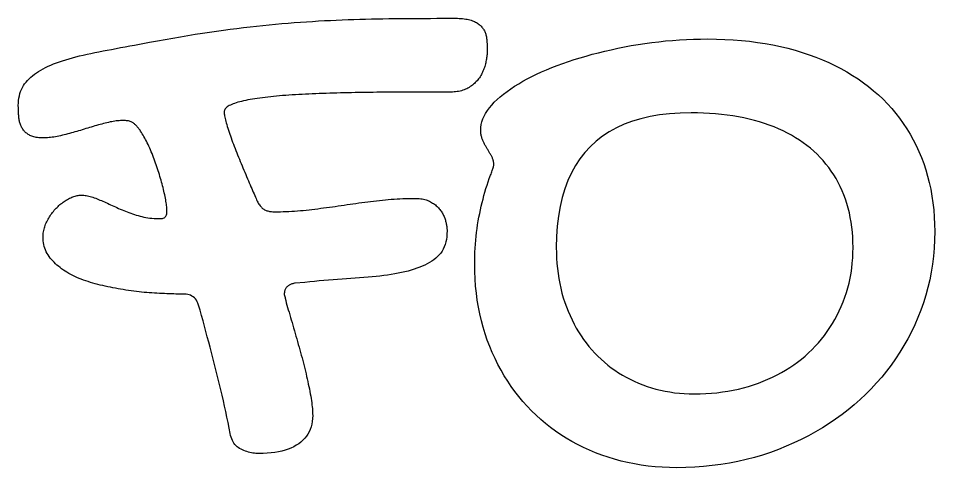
# Model space of a CAD drawing. Header units: millimetres. Extents: x 0 to 54.3, y 0.2 to 27.6.
# Drawn here: x 37.967 to 41.986, y 8.675 to 10.648 of the extents above; entities that cross this region are included whole.
import ezdxf

# ---------------------------------------------------------------- set-up
doc = ezdxf.new("R2010")
doc.units = ezdxf.units.MM

msp = doc.modelspace()

# ---------------------------------------------------------------- linework, layer by layer
for points in [[(38.4264, 10.1988), (38.4207, 10.1988), (38.4148, 10.1985), (38.4088, 10.1981), (38.4026, 10.1976), (38.3963, 10.1968), (38.3899, 10.1959), (38.3833, 10.1949), (38.3765, 10.1937), (38.3696, 10.1923), (38.3626, 10.1908), (38.3554, 10.1891), (38.348, 10.1873), (38.3406, 10.1853), (38.3331, 10.1833), (38.3256, 10.1813), (38.318, 10.1792), (38.3103, 10.177), (38.3026, 10.1748), (38.2949, 10.1726), (38.2871, 10.1703), (38.2793, 10.1679), (38.2714, 10.1655), (38.2634, 10.1631), (38.2555, 10.1606), (38.2475, 10.1581), (38.2395, 10.1556), (38.2315, 10.1532), (38.2235, 10.1509), (38.2155, 10.1486), (38.2076, 10.1463), (38.1997, 10.1441), (38.1918, 10.142), (38.1838, 10.1399), (38.176, 10.1378), (38.1681, 10.1358), (38.1602, 10.1339), (38.1524, 10.132), (38.1447, 10.1303), (38.1372, 10.1288), (38.1298, 10.1274), (38.1226, 10.1262), (38.1155, 10.1252), (38.1085, 10.1243), (38.1016, 10.1236), (38.0949, 10.123), (38.0884, 10.1226), (38.0819, 10.1224), (38.0756, 10.1223), (38.0692, 10.1224), (38.063, 10.1226), (38.0571, 10.1231), (38.0514, 10.1238), (38.0459, 10.1246), (38.0407, 10.1256), (38.0357, 10.1268), (38.0309, 10.1282), (38.0264, 10.1298), (38.0221, 10.1316), (38.018, 10.1335), (38.0142, 10.1356), (38.0106, 10.1379), (38.0071, 10.1403), (38.0038, 10.1428), (38.0006, 10.1454), (37.9977, 10.1482), (37.9948, 10.151), (37.9922, 10.1539), (37.9897, 10.157), (37.9873, 10.1602), (37.9851, 10.1635), (37.9831, 10.1668), (37.9813, 10.1704), (37.9795, 10.1739), (37.9779, 10.1776), (37.9765, 10.1813), (37.9751, 10.185), (37.9739, 10.1888), (37.9728, 10.1926), (37.9718, 10.1965), (37.971, 10.2004), (37.9702, 10.2044), (37.9696, 10.2084), (37.9692, 10.2125), (37.9688, 10.2166), (37.9685, 10.2208), (37.9682, 10.2249), (37.968, 10.229), (37.9678, 10.2331), (37.9676, 10.2371), (37.9675, 10.2411), (37.9673, 10.2451), (37.9672, 10.2491), (37.9671, 10.253), (37.9671, 10.257), (37.967, 10.2608), (37.967, 10.2647), (37.9673, 10.2758), (37.9681, 10.2866), (37.9695, 10.297), (37.9715, 10.3071), (37.974, 10.3168), (37.977, 10.3261), (37.9806, 10.3352), (37.9848, 10.3439), (37.9895, 10.3522), (37.9948, 10.3602), (38.0007, 10.3678), (38.0071, 10.3751), (38.014, 10.3821), (38.0214, 10.389), (38.0293, 10.3956), (38.0376, 10.4021), (38.0465, 10.4084), (38.0558, 10.4145), (38.0656, 10.4204), (38.0759, 10.4262), (38.0867, 10.4317), (38.098, 10.4371), (38.1097, 10.4422), (38.1219, 10.4472), (38.1346, 10.4521), (38.1477, 10.4568), (38.1613, 10.4614), (38.1752, 10.4658), (38.1896, 10.4702), (38.2045, 10.4744), (38.2198, 10.4785), (38.2355, 10.4824), (38.2516, 10.4863), (38.2682, 10.49), (38.2852, 10.4936), (38.3026, 10.4971), (38.3205, 10.5005), (38.3387, 10.504), (38.3573, 10.5076), (38.3763, 10.5112), (38.3957, 10.5149), (38.4155, 10.5187), (38.4356, 10.5225), (38.4562, 10.5264), (38.4771, 10.5303), (38.4984, 10.5343), (38.5201, 10.5384), (38.5421, 10.5425), (38.5769, 10.5489), (38.6111, 10.555), (38.6449, 10.561), (38.6781, 10.5666), (38.7109, 10.572), (38.7431, 10.5772), (38.7748, 10.5821), (38.806, 10.5868), (38.8367, 10.5912), (38.8669, 10.5954), (38.8966, 10.5993), (38.9258, 10.603), (38.9546, 10.6065), (38.9832, 10.6098), (39.0116, 10.613), (39.0398, 10.616), (39.0677, 10.6188), (39.0954, 10.6215), (39.1229, 10.624), (39.1502, 10.6264), (39.1772, 10.6286), (39.204, 10.6306), (39.2306, 10.6325), (39.257, 10.6342), (39.2832, 10.6358), (39.3093, 10.6372), (39.3354, 10.6386), (39.3614, 10.6398), (39.3872, 10.6409), (39.413, 10.642), (39.4387, 10.6429), (39.4643, 10.6437), (39.4899, 10.6444), (39.5153, 10.6449), (39.5406, 10.6454), (39.5659, 10.6457), (39.5912, 10.646), (39.6168, 10.6463), (39.6426, 10.6465), (39.6686, 10.6467), (39.6948, 10.6469), (39.7213, 10.6471), (39.7479, 10.6472), (39.7748, 10.6473), (39.8019, 10.6474), (39.8293, 10.6475), (39.8568, 10.6475), (39.8846, 10.6475), (39.8928, 10.6474), (39.9007, 10.6472), (39.9082, 10.6467), (39.9155, 10.6461), (39.9225, 10.6454), (39.9291, 10.6444), (39.9355, 10.6433), (39.9416, 10.642), (39.9474, 10.6405), (39.9529, 10.6389), (39.9581, 10.6371), (39.963, 10.6351), (39.9676, 10.6329), (39.972, 10.6307), (39.9763, 10.6284), (39.9803, 10.626), (39.9841, 10.6234), (39.9877, 10.6208), (39.9911, 10.6181), (39.9942, 10.6153), (39.9972, 10.6124), (39.9999, 10.6093), (40.0025, 10.6062), (40.0048, 10.603), (40.007, 10.5997), (40.009, 10.5963), (40.0108, 10.5929), (40.0125, 10.5894), (40.0141, 10.5858), (40.0155, 10.5821), (40.0168, 10.5783), (40.0179, 10.5745), (40.0188, 10.5706), (40.0196, 10.5667), (40.0203, 10.5626), (40.0208, 10.5585), (40.0213, 10.5543), (40.0217, 10.5502), (40.022, 10.546), (40.0223, 10.5419), (40.0226, 10.5377), (40.0228, 10.5336), (40.023, 10.5294), (40.0232, 10.5253), (40.0233, 10.5211), (40.0234, 10.517), (40.0235, 10.5128), (40.0235, 10.5086), (40.0234, 10.5039), (40.0233, 10.499), (40.023, 10.4941), (40.0226, 10.4892), (40.0221, 10.4841), (40.0215, 10.479), (40.0208, 10.4739), (40.0199, 10.4687), (40.019, 10.4634), (40.0179, 10.4581), (40.0168, 10.4527), (40.0155, 10.4472), (40.0141, 10.4418), (40.0125, 10.4364), (40.0108, 10.4311), (40.009, 10.4259), (40.007, 10.4207), (40.0048, 10.4156), (40.0025, 10.4106), (40.0001, 10.4057), (39.9975, 10.4008), (39.9947, 10.396), (39.9918, 10.3913), (39.9888, 10.3867), (39.9856, 10.3822), (39.9822, 10.3778), (39.9787, 10.3735), (39.9749, 10.3694), (39.971, 10.3654), (39.967, 10.3615), (39.9627, 10.3578), (39.9583, 10.3542), (39.9537, 10.3508), (39.949, 10.3475), (39.944, 10.3443), (39.9389, 10.3413), (39.9336, 10.3384), (39.9282, 10.3358), (39.9225, 10.3335), (39.9167, 10.3314), (39.9106, 10.3295), (39.9044, 10.3279), (39.898, 10.3266), (39.8915, 10.3255), (39.8847, 10.3246), (39.8777, 10.324), (39.8706, 10.3236), (39.8633, 10.3235), (39.7208, 10.3235), (39.7065, 10.3235), (39.692, 10.3235), (39.6774, 10.3234), (39.6627, 10.3234), (39.6477, 10.3233), (39.6327, 10.3233), (39.6175, 10.3232), (39.6021, 10.3231), (39.5866, 10.323), (39.571, 10.3229), (39.5552, 10.3227), (39.5392, 10.3226), (39.5232, 10.3224), (39.5072, 10.3222), (39.4912, 10.322), (39.4753, 10.3218), (39.4594, 10.3215), (39.4435, 10.3212), (39.4276, 10.3209), (39.4118, 10.3206), (39.396, 10.3202), (39.3802, 10.3199), (39.3644, 10.3195), (39.3487, 10.319), (39.333, 10.3186), (39.3175, 10.3181), (39.302, 10.3175), (39.2867, 10.3169), (39.2714, 10.3163), (39.2563, 10.3157), (39.2413, 10.315), (39.2264, 10.3143), (39.2116, 10.3135), (39.197, 10.3127), (39.1824, 10.3119), (39.168, 10.311), (39.1537, 10.3101), (39.1397, 10.3091), (39.126, 10.3081), (39.1126, 10.307), (39.0994, 10.3058), (39.0865, 10.3046), (39.0739, 10.3033), (39.0615, 10.3019), (39.0495, 10.3005), (39.0376, 10.299), (39.0261, 10.2975), (39.0148, 10.2959), (39.0039, 10.2942), (38.9934, 10.2925), (38.9832, 10.2907), (38.9734, 10.2889), (38.964, 10.2869), (38.955, 10.285), (38.9463, 10.2829), (38.9381, 10.2808), (38.9302, 10.2787), (38.9227, 10.2765), (38.9156, 10.2742), (38.9089, 10.2718), (38.9026, 10.2694), (38.8969, 10.2669), (38.8918, 10.2643), (38.8871, 10.2616), (38.8831, 10.2587), (38.8795, 10.2558), (38.8765, 10.2528), (38.8741, 10.2497), (38.8722, 10.2465), (38.8708, 10.2432), (38.87, 10.2397), (38.8697, 10.2362), (38.8698, 10.2325), (38.8702, 10.2283), (38.8707, 10.2238), (38.8715, 10.2188), (38.8725, 10.2135), (38.8737, 10.2077), (38.8752, 10.2016), (38.8769, 10.1951), (38.8787, 10.1882), (38.8809, 10.1808), (38.8832, 10.1731), (38.8858, 10.165), (38.8885, 10.1566), (38.8913, 10.1482), (38.8942, 10.1396), (38.8972, 10.1309), (38.9003, 10.1221), (38.9036, 10.1132), (38.9069, 10.1041), (38.9103, 10.095), (38.9138, 10.0857), (38.9174, 10.0764), (38.9211, 10.0669), (38.9249, 10.0573), (38.9288, 10.0477), (38.9327, 10.038), (38.9366, 10.0285), (38.9405, 10.0189), (38.9444, 10.0094), (38.9483, 9.9999), (38.9522, 9.9904), (38.9562, 9.9809), (38.9601, 9.9715), (38.9641, 9.9621), (38.9681, 9.9527), (38.9721, 9.9433), (38.9761, 9.9341), (38.9799, 9.9252), (38.9836, 9.9165), (38.9872, 9.908), (38.9908, 9.8998), (38.9941, 9.8919), (38.9974, 9.8843), (39.0006, 9.8769), (39.0037, 9.8697), (39.0066, 9.8628), (39.0094, 9.8562), (39.0122, 9.8499), (39.0146, 9.845), (39.017, 9.8403), (39.0195, 9.8359), (39.0221, 9.8319), (39.0247, 9.828), (39.0273, 9.8245), (39.03, 9.8212), (39.0327, 9.8182), (39.0355, 9.8155), (39.0384, 9.813), (39.0413, 9.8108), (39.0442, 9.8089), (39.0473, 9.8072), (39.0505, 9.8056), (39.0539, 9.8042), (39.0575, 9.803), (39.0612, 9.8019), (39.0651, 9.8009), (39.0692, 9.8001), (39.0735, 9.7994), (39.0779, 9.7989), (39.0826, 9.7985), (39.0873, 9.7983), (39.0923, 9.7982), (39.1045, 9.7983), (39.1167, 9.7985), (39.129, 9.7988), (39.1414, 9.7992), (39.1537, 9.7998), (39.1662, 9.8004), (39.1787, 9.8013), (39.1912, 9.8022), (39.2038, 9.8032), (39.2164, 9.8044), (39.2291, 9.8057), (39.2419, 9.8071), (39.2546, 9.8086), (39.2674, 9.8102), (39.2802, 9.8117), (39.293, 9.8134), (39.3058, 9.815), (39.3186, 9.8167), (39.3315, 9.8184), (39.3443, 9.8202), (39.3572, 9.822), (39.3701, 9.8238), (39.383, 9.8257), (39.3959, 9.8276), (39.4088, 9.8295), (39.4217, 9.8314), (39.4346, 9.8332), (39.4475, 9.835), (39.4604, 9.8368), (39.4733, 9.8385), (39.4862, 9.8402), (39.4991, 9.8418), (39.5121, 9.8435), (39.525, 9.845), (39.5379, 9.8466), (39.5508, 9.8481), (39.5637, 9.8495), (39.5766, 9.8508), (39.5894, 9.852), (39.6023, 9.853), (39.6152, 9.854), (39.628, 9.8548), (39.6408, 9.8554), (39.6537, 9.856), (39.6665, 9.8564), (39.6792, 9.8567), (39.692, 9.8569), (39.7048, 9.857), (39.7118, 9.8569), (39.7186, 9.8566), (39.7252, 9.856), (39.7316, 9.8553), (39.7378, 9.8544), (39.7437, 9.8532), (39.7495, 9.8518), (39.755, 9.8503), (39.7604, 9.8485), (39.7655, 9.8465), (39.7704, 9.8443), (39.7751, 9.8418), (39.7796, 9.8393), (39.784, 9.8366), (39.7882, 9.8338), (39.7922, 9.831), (39.7961, 9.828), (39.7998, 9.8249), (39.8034, 9.8218), (39.8068, 9.8185), (39.81, 9.8151), (39.8131, 9.8117), (39.816, 9.8081), (39.8187, 9.8045), (39.8213, 9.8007), (39.8238, 9.797), (39.8261, 9.7932), (39.8283, 9.7893), (39.8304, 9.7854), (39.8323, 9.7815), (39.8341, 9.7776), (39.8358, 9.7736), (39.8373, 9.7696), (39.8387, 9.7655), (39.8399, 9.7614), (39.841, 9.7573), (39.842, 9.7532), (39.8429, 9.7492), (39.8437, 9.7453), (39.8445, 9.7414), (39.8451, 9.7377), (39.8457, 9.7341), (39.8462, 9.7306), (39.8465, 9.7272), (39.8468, 9.7239), (39.8471, 9.7207), (39.8472, 9.7176), (39.8472, 9.7145), (39.8469, 9.7015), (39.8458, 9.6889), (39.8441, 9.677), (39.8417, 9.6656), (39.8386, 9.6547), (39.8348, 9.6444), (39.8303, 9.6347), (39.8251, 9.6255), (39.8192, 9.6169), (39.8126, 9.6088), (39.8053, 9.6013), (39.7974, 9.5944), (39.7888, 9.5878), (39.7798, 9.5816), (39.7702, 9.5756), (39.7602, 9.5699), (39.7497, 9.5645), (39.7386, 9.5594), (39.7271, 9.5546), (39.7151, 9.55), (39.7026, 9.5458), (39.6896, 9.5418), (39.6761, 9.5381), (39.6621, 9.5347), (39.6476, 9.5315), (39.6328, 9.5285), (39.6176, 9.5257), (39.602, 9.523), (39.586, 9.5206), (39.5697, 9.5182), (39.553, 9.5161), (39.5358, 9.5141), (39.5183, 9.5123), (39.5005, 9.5107), (39.4822, 9.5093), (39.4635, 9.508), (39.4446, 9.5068), (39.4255, 9.5055), (39.4062, 9.5041), (39.3867, 9.5027), (39.367, 9.5011), (39.3471, 9.4995), (39.3271, 9.4979), (39.3068, 9.4961), (39.2864, 9.4943), (39.2658, 9.4924), (39.245, 9.4905), (39.2241, 9.4884), (39.1813, 9.4849), (39.1775, 9.4842), (39.1739, 9.4834), (39.1704, 9.4825), (39.1671, 9.4815), (39.1639, 9.4803), (39.1608, 9.4791), (39.158, 9.4777), (39.1552, 9.4761), (39.1526, 9.4745), (39.1502, 9.4727), (39.1479, 9.4708), (39.1457, 9.4688), (39.1437, 9.4667), (39.1419, 9.4645), (39.1403, 9.4622), (39.1388, 9.4597), (39.1375, 9.4572), (39.1364, 9.4546), (39.1354, 9.4519), (39.1346, 9.449), (39.134, 9.4461), (39.1336, 9.4431), (39.1333, 9.44), (39.1332, 9.4368), (39.1333, 9.4359), (39.1333, 9.435), (39.1334, 9.4342), (39.1334, 9.4334), (39.1336, 9.4326), (39.1337, 9.4319), (39.1339, 9.4312), (39.134, 9.4304), (39.1343, 9.4298), (39.1345, 9.4291), (39.1347, 9.4285), (39.135, 9.4279), (39.1353, 9.4273), (39.1356, 9.4266), (39.1358, 9.426), (39.136, 9.4253), (39.1362, 9.4246), (39.1364, 9.4239), (39.1365, 9.4231), (39.1366, 9.4223), (39.1367, 9.4215), (39.1368, 9.4207), (39.1368, 9.4199), (39.1368, 9.419), (39.1395, 9.4091), (39.1423, 9.399), (39.1452, 9.3888), (39.1481, 9.3783), (39.1511, 9.3677), (39.1542, 9.3569), (39.1573, 9.3459), (39.1606, 9.3347), (39.1639, 9.3233), (39.1672, 9.3118), (39.1707, 9.3), (39.1742, 9.2881), (39.1777, 9.2761), (39.1812, 9.2641), (39.1847, 9.2521), (39.1881, 9.2401), (39.1915, 9.2282), (39.1949, 9.2162), (39.1982, 9.2043), (39.2015, 9.1924), (39.2047, 9.1804), (39.208, 9.1685), (39.2111, 9.1567), (39.2143, 9.1448), (39.2173, 9.133), (39.2203, 9.1212), (39.2232, 9.1096), (39.226, 9.0981), (39.2288, 9.0867), (39.2314, 9.0753), (39.234, 9.0641), (39.2364, 9.053), (39.2388, 9.042), (39.2411, 9.031), (39.2433, 9.0202), (39.2454, 9.0095), (39.2474, 8.9989), (39.2492, 8.9887), (39.2509, 8.9789), (39.2523, 8.9693), (39.2536, 8.9601), (39.2548, 8.9511), (39.2557, 8.9426), (39.2565, 8.9343), (39.2571, 8.9263), (39.2575, 8.9187), (39.2578, 8.9114), (39.2579, 8.9044), (39.2575, 8.891), (39.2562, 8.8782), (39.254, 8.8659), (39.2511, 8.8542), (39.2472, 8.843), (39.2425, 8.8323), (39.237, 8.8222), (39.2306, 8.8126), (39.2233, 8.8036), (39.2152, 8.7951), (39.2063, 8.7872), (39.1965, 8.7798), (39.1859, 8.7729), (39.1746, 8.7667), (39.1626, 8.7611), (39.1499, 8.756), (39.1365, 8.7516), (39.1223, 8.7477), (39.1075, 8.7445), (39.092, 8.7418), (39.0758, 8.7397), (39.0588, 8.7382), (39.0412, 8.7373), (39.0229, 8.737), (39.0161, 8.7372), (39.0093, 8.7376), (39.0025, 8.7382), (38.9959, 8.7391), (38.9892, 8.7403), (38.9826, 8.7417), (38.976, 8.7434), (38.9694, 8.7453), (38.9629, 8.7476), (38.9565, 8.75), (38.95, 8.7527), (38.9436, 8.7557), (38.9374, 8.7591), (38.9317, 8.7628), (38.9263, 8.767), (38.9214, 8.7717), (38.9168, 8.7767), (38.9127, 8.7822), (38.909, 8.7881), (38.9056, 8.7945), (38.9027, 8.8013), (38.9002, 8.8085), (38.8981, 8.8162), (38.8964, 8.8243), (38.8916, 8.8486), (38.8867, 8.8728), (38.8818, 8.8969), (38.8767, 8.9209), (38.8715, 8.9449), (38.8662, 8.9687), (38.8608, 8.9925), (38.8553, 9.0162), (38.8497, 9.0398), (38.844, 9.0633), (38.8382, 9.0867), (38.8323, 9.1101), (38.8264, 9.1333), (38.8204, 9.1566), (38.8143, 9.1799), (38.8082, 9.2031), (38.802, 9.2264), (38.7958, 9.2496), (38.7896, 9.2728), (38.7833, 9.296), (38.7769, 9.3192), (38.7705, 9.3424), (38.7641, 9.3656), (38.7576, 9.3887), (38.7547, 9.3964), (38.7514, 9.4034), (38.7477, 9.4097), (38.7435, 9.4154), (38.739, 9.4204), (38.734, 9.4248), (38.7286, 9.4284), (38.7227, 9.4314), (38.7165, 9.4338), (38.7098, 9.4354), (38.7027, 9.4364), (38.6952, 9.4368), (38.6862, 9.4368), (38.6771, 9.4369), (38.6677, 9.437), (38.6581, 9.4372), (38.6484, 9.4374), (38.6385, 9.4377), (38.6284, 9.438), (38.6181, 9.4384), (38.6076, 9.4388), (38.5969, 9.4393), (38.5861, 9.4398), (38.5751, 9.4403), (38.5639, 9.441), (38.5527, 9.4417), (38.5415, 9.4426), (38.5302, 9.4435), (38.519, 9.4445), (38.5076, 9.4457), (38.4963, 9.4469), (38.4848, 9.4483), (38.4734, 9.4497), (38.4619, 9.4512), (38.4504, 9.4529), (38.4388, 9.4546), (38.4273, 9.4564), (38.4158, 9.4583), (38.4044, 9.4603), (38.3931, 9.4624), (38.3818, 9.4646), (38.3705, 9.4668), (38.3594, 9.4692), (38.3482, 9.4716), (38.3372, 9.4741), (38.3262, 9.4767), (38.3153, 9.4794), (38.3044, 9.4822), (38.2937, 9.4851), (38.2832, 9.4881), (38.2728, 9.4914), (38.2627, 9.4947), (38.2527, 9.4983), (38.243, 9.502), (38.2334, 9.5059), (38.2241, 9.5099), (38.2149, 9.5141), (38.206, 9.5184), (38.1972, 9.5229), (38.1887, 9.5276), (38.1804, 9.5324), (38.1723, 9.5374), (38.1645, 9.5425), (38.157, 9.5478), (38.1498, 9.5532), (38.1428, 9.5587), (38.1361, 9.5645), (38.1297, 9.5703), (38.1236, 9.5763), (38.1177, 9.5825), (38.1121, 9.5888), (38.1068, 9.5952), (38.1018, 9.6019), (38.0973, 9.6087), (38.0932, 9.6157), (38.0895, 9.6229), (38.0862, 9.6304), (38.0834, 9.638), (38.081, 9.6458), (38.0791, 9.6538), (38.0776, 9.662), (38.0765, 9.6704), (38.0758, 9.679), (38.0756, 9.6878), (38.0757, 9.6935), (38.0761, 9.6991), (38.0766, 9.7047), (38.0774, 9.7103), (38.0784, 9.7159), (38.0796, 9.7214), (38.0811, 9.727), (38.0827, 9.7325), (38.0846, 9.7381), (38.0868, 9.7436), (38.0891, 9.7491), (38.0916, 9.7546), (38.0944, 9.76), (38.0972, 9.7654), (38.1002, 9.7706), (38.1033, 9.7758), (38.1065, 9.7808), (38.1099, 9.7858), (38.1134, 9.7906), (38.117, 9.7954), (38.1207, 9.8), (38.1245, 9.8046), (38.1285, 9.809), (38.1326, 9.8134), (38.1368, 9.8176), (38.141, 9.8217), (38.1453, 9.8257), (38.1497, 9.8295), (38.1541, 9.8332), (38.1586, 9.8367), (38.1632, 9.8401), (38.1678, 9.8434), (38.1725, 9.8466), (38.1772, 9.8496), (38.182, 9.8525), (38.1869, 9.8552), (38.1918, 9.8578), (38.1966, 9.8601), (38.2014, 9.8622), (38.2062, 9.8641), (38.2109, 9.8658), (38.2156, 9.8672), (38.2203, 9.8684), (38.2249, 9.8694), (38.2295, 9.8702), (38.234, 9.8708), (38.2385, 9.8711), (38.243, 9.8712), (38.2484, 9.8711), (38.2538, 9.8708), (38.2594, 9.8702), (38.265, 9.8694), (38.2706, 9.8684), (38.2764, 9.8672), (38.2822, 9.8658), (38.2881, 9.8641), (38.2941, 9.8622), (38.3001, 9.8601), (38.3062, 9.8578), (38.3124, 9.8552), (38.3187, 9.8525), (38.325, 9.8498), (38.3315, 9.847), (38.338, 9.8441), (38.3445, 9.8412), (38.3512, 9.8383), (38.3579, 9.8353), (38.3647, 9.8323), (38.3715, 9.8292), (38.3785, 9.826), (38.3855, 9.8228), (38.3926, 9.8196), (38.3997, 9.8164), (38.407, 9.8132), (38.4143, 9.81), (38.4217, 9.8069), (38.4292, 9.8039), (38.4368, 9.8009), (38.4445, 9.798), (38.4523, 9.7951), (38.4602, 9.7922), (38.4681, 9.7894), (38.4761, 9.7867), (38.4843, 9.784), (38.4925, 9.7814), (38.5008, 9.7791), (38.5092, 9.777), (38.5178, 9.7751), (38.5264, 9.7734), (38.5352, 9.772), (38.5441, 9.7707), (38.5531, 9.7697), (38.5622, 9.769), (38.5714, 9.7684), (38.5808, 9.7681), (38.5902, 9.768), (38.5947, 9.7682), (38.5989, 9.7688), (38.6027, 9.7698), (38.606, 9.7713), (38.609, 9.7732), (38.6116, 9.7755), (38.6137, 9.7783), (38.6155, 9.7814), (38.6169, 9.785), (38.6179, 9.789), (38.6185, 9.7934), (38.6187, 9.7982), (38.6186, 9.8031), (38.6184, 9.8082), (38.6181, 9.8136), (38.6176, 9.8192), (38.617, 9.8251), (38.6162, 9.8312), (38.6153, 9.8375), (38.6143, 9.8441), (38.6132, 9.851), (38.6119, 9.8581), (38.6105, 9.8654), (38.6089, 9.873), (38.6072, 9.8808), (38.6055, 9.8886), (38.6036, 9.8964), (38.6017, 9.9044), (38.5996, 9.9124), (38.5975, 9.9204), (38.5953, 9.9285), (38.5931, 9.9367), (38.5907, 9.9449), (38.5882, 9.9533), (38.5857, 9.9616), (38.5831, 9.97), (38.5804, 9.9785), (38.5776, 9.9869), (38.5748, 9.9953), (38.5719, 10.0037), (38.5689, 10.012), (38.5659, 10.0203), (38.5629, 10.0286), (38.5597, 10.0369), (38.5565, 10.0452), (38.5533, 10.0534), (38.55, 10.0616), (38.5466, 10.0698), (38.5431, 10.0778), (38.5397, 10.0857), (38.5362, 10.0933), (38.5326, 10.1007), (38.529, 10.1079), (38.5254, 10.1149), (38.5218, 10.1217), (38.5181, 10.1283), (38.5144, 10.1347), (38.5106, 10.1408), (38.5068, 10.1468), (38.5029, 10.1525), (38.5006, 10.156), (38.4982, 10.1594), (38.4958, 10.1627), (38.4934, 10.1658), (38.4909, 10.1688), (38.4885, 10.1717), (38.486, 10.1744), (38.4836, 10.1771), (38.4811, 10.1796), (38.4786, 10.182), (38.4761, 10.1842), (38.4736, 10.1864), (38.4709, 10.1884), (38.4681, 10.1902), (38.4649, 10.1918), (38.4616, 10.1933), (38.458, 10.1946), (38.4542, 10.1957), (38.4502, 10.1967), (38.4459, 10.1975), (38.4414, 10.1981), (38.4366, 10.1985), (38.4316, 10.1988), (38.4264, 10.1988)], [(40.855, 8.6747), (40.8229, 8.6752), (40.7912, 8.6766), (40.7599, 8.6788), (40.7291, 8.682), (40.6987, 8.6862), (40.6687, 8.6912), (40.6392, 8.6971), (40.6101, 8.704), (40.5814, 8.7118), (40.5532, 8.7205), (40.5254, 8.7301), (40.498, 8.7406), (40.4712, 8.7519), (40.445, 8.764), (40.4194, 8.7768), (40.3944, 8.7904), (40.3701, 8.8046), (40.3464, 8.8196), (40.3234, 8.8353), (40.301, 8.8518), (40.2792, 8.869), (40.258, 8.8869), (40.2375, 8.9055), (40.2176, 8.9249), (40.1984, 8.9449), (40.1798, 8.9656), (40.1621, 8.9869), (40.145, 9.0089), (40.1286, 9.0314), (40.113, 9.0546), (40.0981, 9.0785), (40.0838, 9.1029), (40.0704, 9.128), (40.0576, 9.1538), (40.0455, 9.1801), (40.0342, 9.2071), (40.0237, 9.2346), (40.0141, 9.2626), (40.0054, 9.2911), (39.9976, 9.3201), (39.9907, 9.3495), (39.9848, 9.3794), (39.9797, 9.4097), (39.9756, 9.4405), (39.9724, 9.4718), (39.9701, 9.5036), (39.9688, 9.5358), (39.9683, 9.5685), (39.9684, 9.5863), (39.9688, 9.6039), (39.9695, 9.6215), (39.9704, 9.6389), (39.9716, 9.6562), (39.973, 9.6734), (39.9747, 9.6904), (39.9766, 9.7074), (39.9788, 9.7243), (39.9813, 9.741), (39.984, 9.7577), (39.987, 9.7742), (39.9902, 9.7906), (39.9936, 9.8068), (39.9972, 9.8228), (40.001, 9.8386), (40.0049, 9.8542), (40.009, 9.8697), (40.0134, 9.8849), (40.0179, 9.9), (40.0226, 9.9149), (40.0274, 9.9296), (40.0325, 9.9441), (40.0377, 9.9585), (40.04, 9.964), (40.0421, 9.9692), (40.044, 9.9742), (40.0457, 9.9788), (40.0471, 9.9833), (40.0484, 9.9874), (40.0495, 9.9913), (40.0504, 9.9949), (40.0511, 9.9982), (40.0516, 10.0013), (40.0519, 10.004), (40.052, 10.0065), (40.0519, 10.0095), (40.0517, 10.0124), (40.0514, 10.0153), (40.051, 10.0182), (40.0504, 10.0211), (40.0498, 10.0239), (40.049, 10.0267), (40.048, 10.0295), (40.047, 10.0323), (40.0458, 10.035), (40.0445, 10.0377), (40.0431, 10.0404), (40.0416, 10.0431), (40.0401, 10.0458), (40.0385, 10.0485), (40.037, 10.0513), (40.0354, 10.054), (40.0337, 10.0568), (40.0321, 10.0597), (40.0304, 10.0625), (40.0287, 10.0654), (40.027, 10.0683), (40.0253, 10.0712), (40.0235, 10.0742), (40.0217, 10.0772), (40.02, 10.0802), (40.0183, 10.0832), (40.0166, 10.0863), (40.0149, 10.0894), (40.0133, 10.0925), (40.0116, 10.0956), (40.0101, 10.0987), (40.0085, 10.1019), (40.0069, 10.1051), (40.0054, 10.1083), (40.0039, 10.1116), (40.0025, 10.1149), (40.0012, 10.1183), (40, 10.1217), (39.999, 10.1252), (39.998, 10.1288), (39.9972, 10.1325), (39.9966, 10.1363), (39.996, 10.1401), (39.9956, 10.144), (39.9953, 10.1479), (39.9951, 10.152), (39.995, 10.1561), (39.9956, 10.1686), (39.9974, 10.181), (40.0004, 10.1933), (40.0045, 10.2057), (40.0099, 10.218), (40.0164, 10.2302), (40.0241, 10.2424), (40.033, 10.2546), (40.0431, 10.2668), (40.0544, 10.2789), (40.0668, 10.291), (40.0805, 10.303), (40.0951, 10.3149), (40.1105, 10.3266), (40.1267, 10.3381), (40.1436, 10.3493), (40.1613, 10.3603), (40.1797, 10.3711), (40.199, 10.3817), (40.219, 10.392), (40.2397, 10.4022), (40.2613, 10.4121), (40.2835, 10.4217), (40.3066, 10.4312), (40.3303, 10.4404), (40.3545, 10.4493), (40.3793, 10.4579), (40.4045, 10.4662), (40.4303, 10.4742), (40.4566, 10.4819), (40.4834, 10.4894), (40.5108, 10.4965), (40.5386, 10.5033), (40.567, 10.5098), (40.5959, 10.5161), (40.6253, 10.522), (40.6551, 10.5275), (40.6849, 10.5326), (40.7149, 10.5372), (40.745, 10.5413), (40.7752, 10.5449), (40.8056, 10.548), (40.8361, 10.5507), (40.8667, 10.5529), (40.8974, 10.5546), (40.9283, 10.5558), (40.9592, 10.5565), (40.9903, 10.5567), (41.0283, 10.5563), (41.0656, 10.5551), (41.1023, 10.5531), (41.1384, 10.5502), (41.1738, 10.5465), (41.2087, 10.542), (41.2428, 10.5367), (41.2764, 10.5306), (41.3093, 10.5237), (41.3416, 10.5159), (41.3733, 10.5074), (41.4043, 10.498), (41.4346, 10.4878), (41.4642, 10.477), (41.493, 10.4654), (41.521, 10.4532), (41.5483, 10.4402), (41.5748, 10.4265), (41.6005, 10.4121), (41.6255, 10.3971), (41.6497, 10.3813), (41.6731, 10.3648), (41.6958, 10.3476), (41.7177, 10.3297), (41.7388, 10.3111), (41.759, 10.2919), (41.7785, 10.272), (41.7971, 10.2515), (41.8149, 10.2303), (41.8318, 10.2084), (41.848, 10.1859), (41.8633, 10.1627), (41.8777, 10.1389), (41.8914, 10.1144), (41.9042, 10.0893), (41.9162, 10.0635), (41.9273, 10.0371), (41.9374, 10.0102), (41.9466, 9.9827), (41.9548, 9.9547), (41.962, 9.9261), (41.9683, 9.897), (41.9736, 9.8674), (41.9779, 9.8372), (41.9813, 9.8065), (41.9837, 9.7752), (41.9851, 9.7433), (41.9856, 9.711), (41.985, 9.6747), (41.9832, 9.6388), (41.9802, 9.6033), (41.9759, 9.5682), (41.9705, 9.5336), (41.9638, 9.4993), (41.9559, 9.4655), (41.9469, 9.432), (41.9366, 9.399), (41.925, 9.3664), (41.9123, 9.3342), (41.8984, 9.3024), (41.8834, 9.2711), (41.8675, 9.2406), (41.8507, 9.2107), (41.833, 9.1816), (41.8144, 9.1531), (41.7949, 9.1254), (41.7745, 9.0984), (41.7532, 9.0721), (41.731, 9.0465), (41.7078, 9.0215), (41.6838, 8.9973), (41.6589, 8.9738), (41.6332, 8.9511), (41.6067, 8.9292), (41.5794, 8.9081), (41.5514, 8.8878), (41.5226, 8.8683), (41.4931, 8.8497), (41.4628, 8.8318), (41.4318, 8.8148), (41.4, 8.7986), (41.3675, 8.7832), (41.3342, 8.7686), (41.3001, 8.7548), (41.2655, 8.742), (41.2304, 8.7304), (41.1949, 8.7198), (41.1589, 8.7103), (41.1225, 8.702), (41.0856, 8.6948), (41.0483, 8.6886), (41.0105, 8.6836), (40.9723, 8.6797), (40.9336, 8.6769), (40.8945, 8.6753), (40.855, 8.6747)], [(41.6277, 9.6415), (41.6274, 9.6645), (41.6264, 9.687), (41.6247, 9.7092), (41.6224, 9.731), (41.6194, 9.7523), (41.6157, 9.7733), (41.6114, 9.7939), (41.6064, 9.8141), (41.6007, 9.8338), (41.5944, 9.8532), (41.5874, 9.8722), (41.5797, 9.8908), (41.5714, 9.909), (41.5625, 9.9266), (41.553, 9.9438), (41.5429, 9.9605), (41.5322, 9.9768), (41.5209, 9.9925), (41.509, 10.0078), (41.4966, 10.0226), (41.4835, 10.0369), (41.4699, 10.0507), (41.4556, 10.064), (41.4408, 10.0769), (41.4254, 10.0892), (41.4094, 10.1011), (41.3928, 10.1125), (41.3756, 10.1234), (41.3579, 10.1338), (41.3395, 10.1436), (41.3206, 10.153), (41.3011, 10.1619), (41.281, 10.1704), (41.2604, 10.1783), (41.2392, 10.1857), (41.2173, 10.1926), (41.195, 10.199), (41.1722, 10.2048), (41.1488, 10.2101), (41.125, 10.2149), (41.1008, 10.219), (41.076, 10.2227), (41.0508, 10.2257), (41.025, 10.2282), (40.9988, 10.2302), (40.9721, 10.2316), (40.945, 10.2324), (40.9173, 10.2327), (40.8694, 10.2316), (40.8234, 10.2285), (40.7795, 10.2234), (40.7376, 10.2162), (40.6977, 10.2069), (40.6598, 10.1955), (40.624, 10.1821), (40.5901, 10.1666), (40.5583, 10.149), (40.5285, 10.1294), (40.5007, 10.1077), (40.4749, 10.084), (40.4511, 10.0582), (40.4294, 10.0304), (40.4098, 10.0006), (40.3923, 9.9688), (40.3768, 9.9349), (40.3634, 9.899), (40.352, 9.8612), (40.3427, 9.8213), (40.3355, 9.7794), (40.3303, 9.7354), (40.3272, 9.6895), (40.3262, 9.6415), (40.3265, 9.618), (40.3274, 9.5947), (40.329, 9.5718), (40.3311, 9.5492), (40.3339, 9.527), (40.3373, 9.5051), (40.3413, 9.4835), (40.346, 9.4623), (40.3512, 9.4414), (40.3571, 9.4208), (40.3636, 9.4006), (40.3707, 9.3807), (40.3784, 9.3612), (40.3865, 9.3422), (40.3952, 9.3236), (40.4043, 9.3055), (40.414, 9.2879), (40.4241, 9.2707), (40.4348, 9.2541), (40.4459, 9.2379), (40.4575, 9.2221), (40.4696, 9.2068), (40.4822, 9.192), (40.4953, 9.1777), (40.5089, 9.1639), (40.5229, 9.1506), (40.5374, 9.1378), (40.5522, 9.1255), (40.5675, 9.1137), (40.5833, 9.1025), (40.5994, 9.0918), (40.616, 9.0816), (40.6331, 9.0719), (40.6505, 9.0627), (40.6684, 9.0541), (40.6867, 9.046), (40.7054, 9.0384), (40.7245, 9.0315), (40.7438, 9.0253), (40.7634, 9.0197), (40.7833, 9.0148), (40.8036, 9.0106), (40.8241, 9.007), (40.845, 9.004), (40.8662, 9.0017), (40.8877, 9.0001), (40.9095, 8.9991), (40.9316, 8.9988), (40.9569, 8.9991), (40.9819, 9.0001), (41.0066, 9.0017), (41.0309, 9.004), (41.0548, 9.007), (41.0785, 9.0106), (41.1017, 9.0148), (41.1247, 9.0197), (41.1472, 9.0253), (41.1695, 9.0315), (41.1913, 9.0384), (41.2129, 9.046), (41.234, 9.0541), (41.2546, 9.0627), (41.2747, 9.0719), (41.2943, 9.0817), (41.3134, 9.0919), (41.332, 9.1027), (41.35, 9.114), (41.3676, 9.1259), (41.3847, 9.1383), (41.4012, 9.1512), (41.4172, 9.1646), (41.4328, 9.1786), (41.4478, 9.1931), (41.4622, 9.208), (41.4761, 9.2234), (41.4895, 9.2392), (41.5022, 9.2555), (41.5145, 9.2723), (41.5261, 9.2895), (41.5372, 9.3072), (41.5478, 9.3253), (41.5578, 9.3439), (41.5672, 9.363), (41.5761, 9.3825), (41.5844, 9.4024), (41.5919, 9.4226), (41.5987, 9.4431), (41.6048, 9.4639), (41.6102, 9.485), (41.6148, 9.5064), (41.6188, 9.5282), (41.622, 9.5502), (41.6245, 9.5726), (41.6263, 9.5953), (41.6274, 9.6183), (41.6277, 9.6415)]]:
    msp.add_lwpolyline(points, close=True)

doc.saveas('drawing.dxf')
